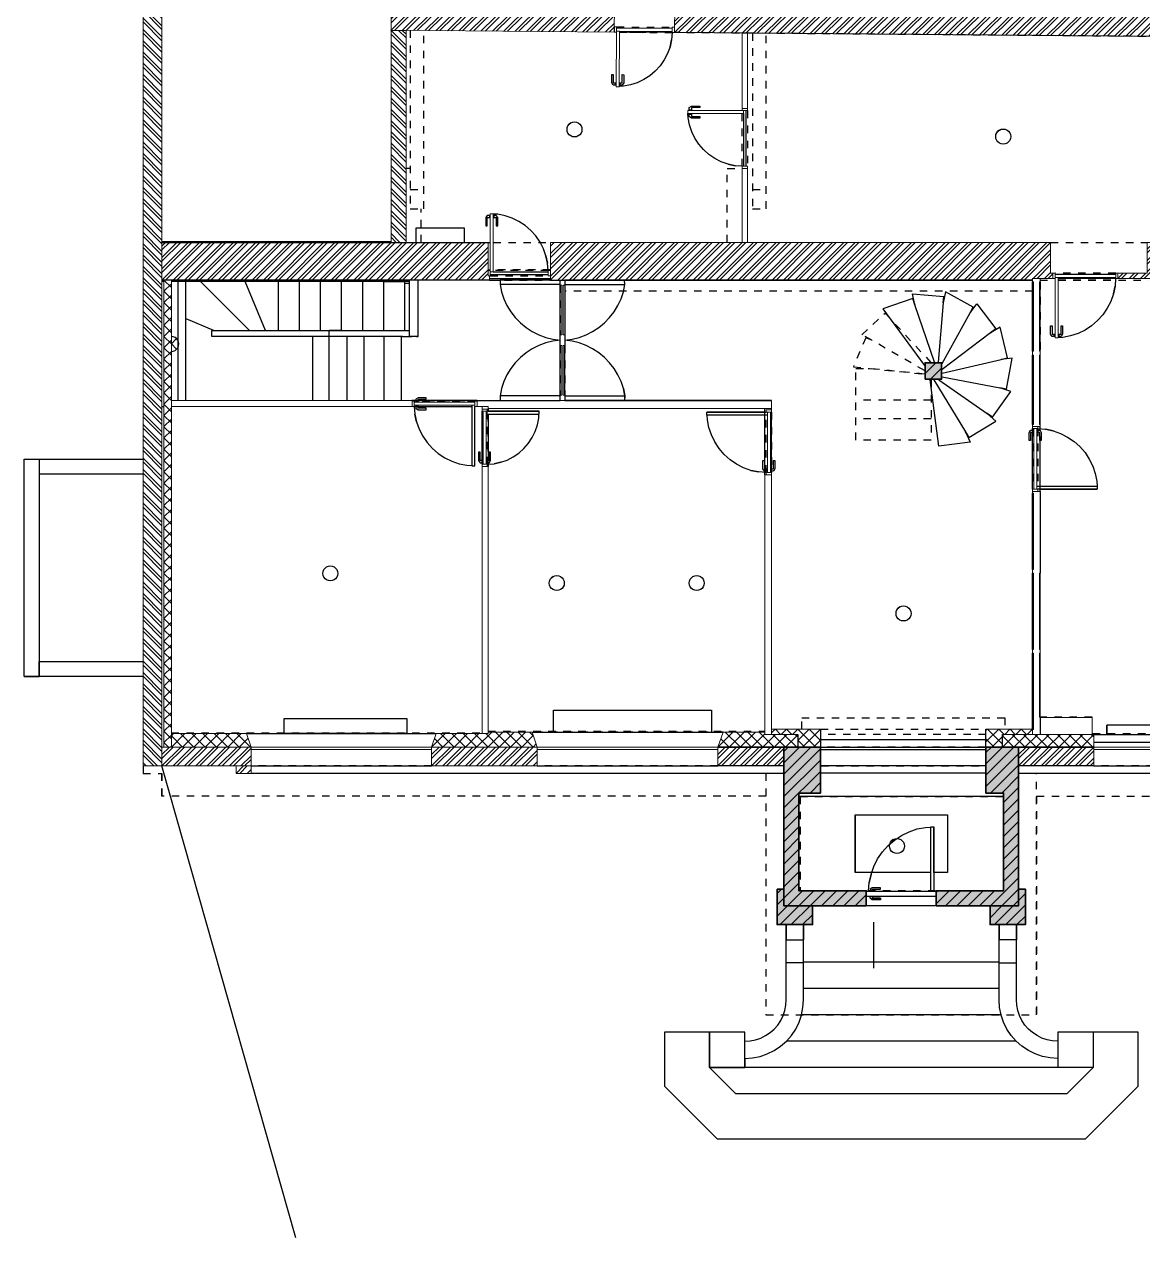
# Model space of a CAD drawing. Header units: metres. Extents: x -0.4 to 25, y -4 to 22.1.
# Drawn here: x -0.39 to 14.48, y -3.96 to 12.18 of the extents above; entities that cross this region are included whole.
import ezdxf

# ---------------------------------------------------------------- set-up
doc = ezdxf.new("R2010")
doc.units = ezdxf.units.M
doc.linetypes.add('DASH', pattern=[0.2, 0.1, -0.1])
for name, color, linetype in [('01_DALLE_EXT-F', 7, 'CONTINUOUS'), ('01_DALLE_INT-F', 7, 'CONTINUOUS'), ('02_MURS_MAISON-F', 7, 'CONTINUOUS'), ('02_MURS_MAISON-R', 7, 'CONTINUOUS'), ('02_MURS_MAISON-S', 7, 'CONTINUOUS'), ('02_MURS_MAISON-S-SH', 7, 'CONTINUOUS'), ('04_MENUISERIE-F', 7, 'CONTINUOUS'), ('04_MENUISERIE-R', 7, 'CONTINUOUS'), ('04_MENUISERIE-S', 7, 'CONTINUOUS'), ('06_CLOISON-F', 7, 'CONTINUOUS'), ('06_CLOISON-R', 7, 'CONTINUOUS'), ('06_CLOISON-S', 7, 'CONTINUOUS'), ('07_DOUBLAGE-F', 7, 'CONTINUOUS'), ('07_DOUBLAGE-R', 7, 'CONTINUOUS'), ('07_DOUBLAGE-S', 7, 'CONTINUOUS'), ('07_DOUBLAGE-S-SH', 7, 'CONTINUOUS'), ('08_MEUBLES___SANITAIRE-F', 7, 'CONTINUOUS'), ('08_MEUBLES___SANITAIRE-S', 7, 'CONTINUOUS'), ('11_PLAFOND-R', 7, 'CONTINUOUS'), ('23_TN-F', 7, 'CONTINUOUS'), ('LAYER0-F', 7, 'CONTINUOUS'), ('LAYER0-R', 7, 'CONTINUOUS'), ('Z_01_TOITURE-R', 7, 'CONTINUOUS'), ('Z_02_R_0-F', 7, 'CONTINUOUS'), ('Z_02_R_0-R', 7, 'CONTINUOUS'), ('Z_02_R_0-S', 7, 'CONTINUOUS'), ('Z_02_R_0-S-SF', 7, 'CONTINUOUS'), ('Z_02_R_0-S-SH', 7, 'CONTINUOUS'), ('Z_03_R-1-F', 7, 'CONTINUOUS'), ('Z_04_EXT_-F', 7, 'CONTINUOUS'), ('Z_04_EXT_-R', 7, 'CONTINUOUS'), ('Z_04_EXT_-S', 7, 'CONTINUOUS'), ('Z_04_EXT_-S-SF', 7, 'CONTINUOUS'), ('Z_04_EXT_-S-SH', 7, 'CONTINUOUS')]:
    doc.layers.add(name, color=color, linetype=linetype)
pattern_1 = [(45, (0, 0), (-0.07499985, 0.07499985), [])]

msp = doc.modelspace()

# ---------------------------------------------------------------- hatches: boundary and pattern name
at = {"layer": '02_MURS_MAISON-S-SH', "lineweight": 18}
h = msp.add_hatch(dxfattribs=at)
h.set_pattern_fill('NEN metselwerk van baksteen (arcering)', color=256, style=0, pattern_type=2)
h.set_pattern_definition([(-45, (1.18835, 22.00709), (0.07499985, 0.07499985), []), (-45, (1.18835, 21.95709), (0.07499985, 0.07499985), [])])
h.paths.add_polyline_path([(1.188, 22.007), (1.188, 2.316), (1.438, 2.316), (1.438, 21.751), (9.035, 21.751), (8.875, 22.007)], flags=16)
h = msp.add_hatch(dxfattribs=at)
h.set_pattern_fill('NEN metselwerk van baksteen (arcering)', color=256, style=0, pattern_type=2)
h.set_pattern_definition([(44.5316, (4.48357, 12.09691), (-0.0743843, 0.0756104), []), (44.5316, (4.53357, 12.0965), (-0.0743843, 0.0756104), [])])
h.paths.add_polyline_path([(4.484, 12.097), (7.453, 12.073), (7.456, 12.427), (4.486, 12.451)], flags=16)
h = msp.add_hatch(dxfattribs=at)
h.set_pattern_fill('NEN metselwerk van baksteen (arcering)', color=256, style=0, pattern_type=2)
h.set_pattern_definition([(44.5316, (8.25344, 12.06609), (-0.0743843, 0.0756104), []), (44.5316, (8.30344, 12.06569), (-0.0743843, 0.0756104), [])])
h.paths.add_polyline_path([(8.253, 12.066), (15.122, 12.01), (14.997, 12.211), (14.998, 12.366), (8.256, 12.421)], flags=16)
h = msp.add_hatch(dxfattribs=at)
h.set_pattern_fill('NEN metselwerk van baksteen (arcering)', color=256, style=0, pattern_type=2)
h.set_pattern_definition([(-45, (4.48356, 12.09528), (0.075, 0.075), []), (-45, (4.48356, 12.04528), (0.075, 0.075), [])])
h.paths.add_polyline_path([(4.484, 12.095), (4.484, 9.276), (4.684, 9.276), (4.684, 12.095)], flags=16)
h = msp.add_hatch(dxfattribs=at)
h.set_pattern_fill('NEN metselwerk van baksteen (arcering)', color=256, style=0, pattern_type=2)
h.set_pattern_definition([(45, (1.43835, 8.77637), (-0.0749998, 0.0749999), []), (45, (1.48835, 8.77637), (-0.0749998, 0.0749999), [])])
h.paths.add_polyline_path([(1.438, 8.776), (4.684, 8.776), (5.794, 8.776), (5.794, 8.831), (5.774, 8.831), (5.774, 9.276), (4.684, 9.276), (1.438, 9.276)], flags=16)
h = msp.add_hatch(dxfattribs=at)
h.set_pattern_fill('NEN metselwerk van baksteen (arcering)', color=256, style=0, pattern_type=2)
h.set_pattern_definition([(225, (13.25356, 9.27637), (0.0749998, -0.0749999), []), (225, (13.20356, 9.27637), (0.0749998, -0.0749999), [])])
h.paths.add_polyline_path([(6.604, 8.776), (6.794, 8.776), (13.014, 8.776), (13.014, 8.796), (13.284, 8.796), (13.284, 8.866), (13.254, 8.866), (13.254, 9.276), (6.604, 9.276)], flags=16)
h = msp.add_hatch(dxfattribs=at)
h.set_pattern_fill('NEN metselwerk van baksteen (arcering)', color=256, style=0, pattern_type=2)
h.set_pattern_definition([(45, (14.14856, 8.79637), (-0.075, 0.075), []), (45, (14.19856, 8.79637), (-0.075, 0.075), [])])
h.paths.add_polyline_path([(14.149, 8.866), (14.149, 8.796), (17.425, 8.796), (17.125, 9.276), (14.539, 9.276), (14.539, 8.866)], flags=16)
h = msp.add_hatch(dxfattribs=at)
h.set_pattern_fill('NEN metselwerk van baksteen (arcering)', color=256, style=0, pattern_type=2)
h.set_pattern_definition([(45, (1.43835, 2.31637), (-0.075, 0.075), []), (45, (1.48835, 2.31637), (-0.075, 0.075), [])])
h.paths.add_polyline_path([(1.438, 2.316), (2.624, 2.316), (2.624, 2.566), (1.438, 2.566)], flags=16)
h = msp.add_hatch(dxfattribs=at)
h.set_pattern_fill('NEN metselwerk van baksteen (arcering)', color=256, style=0, pattern_type=2)
h.set_pattern_definition([(45, (5.02315, 2.31637), (-0.075, 0.075), []), (45, (5.07315, 2.31637), (-0.075, 0.075), [])])
h.paths.add_polyline_path([(5.023, 2.566), (5.023, 2.316), (6.429, 2.316), (6.429, 2.566)], flags=16)
h = msp.add_hatch(dxfattribs=at)
h.set_pattern_fill('NEN metselwerk van baksteen (arcering)', color=256, style=0, pattern_type=2)
h.set_pattern_definition([(45, (8.82815, 2.31637), (-0.075, 0.075), []), (45, (8.87815, 2.31637), (-0.075, 0.075), [])])
h.paths.add_polyline_path([(8.828, 2.566), (8.828, 2.316), (9.708, 2.316), (9.708, 2.566)], flags=16)
h = msp.add_hatch(dxfattribs=at)
h.set_pattern_fill('NEN metselwerk van baksteen (arcering)', color=256, style=0, pattern_type=2)
h.set_pattern_definition([(45, (12.82835, 2.31637), (-0.075, 0.075), []), (45, (12.87835, 2.31637), (-0.075, 0.075), [])])
h.paths.add_polyline_path([(12.828, 2.566), (12.828, 2.316), (13.829, 2.316), (13.829, 2.566)], flags=16)
h = msp.add_hatch(dxfattribs=at)
h.set_pattern_fill('NEN metselwerk van baksteen (arcering)', color=256, style=0, pattern_type=2)
h.set_pattern_definition([(45, (2.42396, 2.21637), (-0.075, 0.075), []), (45, (2.47396, 2.21637), (-0.075, 0.075), [])])
h.paths.add_polyline_path([(2.424, 2.216), (2.624, 2.216), (2.624, 2.316), (2.424, 2.316)], flags=16)
at = {"layer": '07_DOUBLAGE-S-SH', "lineweight": 18}
h = msp.add_hatch(dxfattribs=at)
h.set_pattern_fill('NEN loofhout', color=256, style=0, pattern_type=2)
h.set_pattern_definition([(-45, (1.46356, 8.77637), (0.0749998, 0.0749999), []), (45, (1.46356, 8.77637), (-0.0749998, 0.0749998), [])])
h.paths.add_polyline_path([(1.464, 8.776), (1.464, 2.566), (1.564, 2.566), (1.564, 8.776)], flags=16)
h = msp.add_hatch(dxfattribs=at)
h.set_pattern_fill('NEN loofhout', color=256, style=0, pattern_type=2)
h.set_pattern_definition([(45, (1.56356, 2.56637), (-0.075, 0.075), []), (135, (1.56356, 2.56637), (-0.075, -0.075), [])])
h.paths.add_polyline_path([(1.564, 2.746), (1.564, 2.566), (2.624, 2.566), (2.564, 2.746)], flags=16)
h = msp.add_hatch(dxfattribs=at)
h.set_pattern_fill('NEN loofhout', color=256, style=0, pattern_type=2)
h.set_pattern_definition([(45, (5.02315, 2.56637), (-0.075, 0.075), []), (135, (5.02315, 2.56637), (-0.075, -0.075), [])])
h.paths.add_polyline_path([(5.023, 2.566), (6.429, 2.566), (6.359, 2.766), (5.774, 2.766), (5.774, 2.746), (5.084, 2.746)], flags=16)
h = msp.add_hatch(dxfattribs=at)
h.set_pattern_fill('NEN loofhout', color=256, style=0, pattern_type=2)
h.set_pattern_definition([(45, (8.82815, 2.56637), (-0.075, 0.075), []), (135, (8.82815, 2.56637), (-0.075, -0.075), [])])
h.paths.add_polyline_path([(8.828, 2.566), (9.893, 2.566), (9.893, 2.736), (9.454, 2.736), (9.454, 2.766), (8.899, 2.766)], flags=16)
h = msp.add_hatch(dxfattribs=at)
h.set_pattern_fill('NEN loofhout', color=256, style=0, pattern_type=2)
h.set_pattern_definition([(225, (10.19356, 2.80637), (0.075, -0.075), []), (315, (10.19356, 2.80637), (0.075, 0.075), [])])
h.paths.add_polyline_path([(9.544, 2.806), (9.544, 2.736), (9.893, 2.736), (9.893, 2.566), (10.194, 2.566), (10.194, 2.806)], flags=16)
h = msp.add_hatch(dxfattribs=at)
h.set_pattern_fill('NEN loofhout', color=256, style=0, pattern_type=2)
h.set_pattern_definition([(-135, (13.01356, 2.80637), (0.075, -0.075), []), (-45, (13.01356, 2.80637), (0.075, 0.075), [])])
h.paths.add_polyline_path([(12.394, 2.566), (12.613, 2.566), (12.613, 2.736), (13.014, 2.736), (13.014, 2.806), (12.394, 2.806)], flags=16)
h = msp.add_hatch(dxfattribs=at)
h.set_pattern_fill('NEN loofhout', color=256, style=0, pattern_type=2)
h.set_pattern_definition([(45, (12.61315, 2.56637), (-0.075, 0.075), []), (135, (12.61315, 2.56637), (-0.075, -0.075), [])])
h.paths.add_polyline_path([(12.613, 2.736), (12.613, 2.566), (13.829, 2.566), (13.829, 2.736)], flags=16)
at = {"layer": 'Z_02_R_0-S-SF', "true_color": 0xf4f4f4}
msp.add_hatch(color=7, dxfattribs=at).paths.add_polyline_path([(11.584, 7.456), (11.804, 7.456), (11.804, 7.676), (11.584, 7.676)], flags=16)
at = {"layer": 'Z_02_R_0-S-SH', "lineweight": 18, "true_color": 0x6e6e6e}
h = msp.add_hatch(dxfattribs=at)
h.set_pattern_fill('Skalp default', color=8, style=0, pattern_type=2)
h.set_pattern_definition(pattern_1)
h.paths.add_polyline_path([(11.584, 7.456), (11.804, 7.456), (11.804, 7.676), (11.584, 7.676)], flags=16)
at = {"layer": 'Z_04_EXT_-S-SF', "true_color": 0xf4f4f4}
for points in [[(9.708, 0.656), (9.708, 0.456), (10.803, 0.456), (10.803, 0.656), (9.908, 0.656), (9.908, 1.956), (10.194, 1.956), (10.194, 2.566), (9.708, 2.566), (9.708, 2.316)], [(11.733, 0.656), (11.733, 0.456), (12.828, 0.456), (12.828, 0.656), (12.828, 2.316), (12.828, 2.566), (12.394, 2.566), (12.394, 1.956), (12.628, 1.956), (12.628, 0.656)], [(9.618, 0.676), (9.618, 0.206), (10.088, 0.206), (10.088, 0.456), (9.708, 0.456), (9.708, 0.676)], [(12.448, 0.456), (12.448, 0.206), (12.918, 0.206), (12.918, 0.676), (12.828, 0.676), (12.828, 0.456)]]:
    msp.add_hatch(color=7, dxfattribs=at).paths.add_polyline_path(points, flags=16)
at = {"layer": 'Z_04_EXT_-S-SH', "lineweight": 18, "true_color": 0x6e6e6e}
h = msp.add_hatch(dxfattribs=at)
h.set_pattern_fill('Skalp default', color=8, style=0, pattern_type=2)
h.set_pattern_definition(pattern_1)
h.paths.add_polyline_path([(9.708, 0.656), (9.708, 0.456), (10.803, 0.456), (10.803, 0.656), (9.908, 0.656), (9.908, 1.956), (10.194, 1.956), (10.194, 2.566), (9.708, 2.566), (9.708, 2.316)], flags=16)
h = msp.add_hatch(dxfattribs=at)
h.set_pattern_fill('Skalp default', color=8, style=0, pattern_type=2)
h.set_pattern_definition(pattern_1)
h.paths.add_polyline_path([(11.733, 0.656), (11.733, 0.456), (12.828, 0.456), (12.828, 0.656), (12.828, 2.316), (12.828, 2.566), (12.394, 2.566), (12.394, 1.956), (12.628, 1.956), (12.628, 0.656)], flags=16)
h = msp.add_hatch(dxfattribs=at)
h.set_pattern_fill('Skalp default', color=8, style=0, pattern_type=2)
h.set_pattern_definition(pattern_1)
h.paths.add_polyline_path([(9.618, 0.676), (9.618, 0.206), (10.088, 0.206), (10.088, 0.456), (9.708, 0.456), (9.708, 0.676)], flags=16)
h = msp.add_hatch(dxfattribs=at)
h.set_pattern_fill('Skalp default', color=8, style=0, pattern_type=2)
h.set_pattern_definition(pattern_1)
h.paths.add_polyline_path([(12.448, 0.456), (12.448, 0.206), (12.918, 0.206), (12.918, 0.676), (12.828, 0.676), (12.828, 0.456)], flags=16)

# ---------------------------------------------------------------- linework, layer by layer
at = {"layer": '01_DALLE_EXT-F', "color": 7}
for points in [[(7.453, 12.073), (7.453, 12.073)], [(8.223, 12.067), (7.874, 12.07), (7.654, 12.071), (7.523, 12.072)], [(5.793, 8.776), (5.934, 8.776)]]:
    msp.add_lwpolyline(points, dxfattribs=at)
at = {"layer": '01_DALLE_INT-F', "color": 7}
for points in [[(1.952, 8.756), (2.604, 8.104)], [(2.817, 8.104), (2.547, 8.756)], [(2.988, 8.104), (2.988, 8.756)], [(3.268, 8.104), (3.268, 8.756)], [(3.548, 8.104), (3.548, 8.756)], [(3.828, 8.104), (3.828, 8.756)], [(4.108, 8.104), (4.108, 8.756)], [(4.388, 8.104), (4.388, 8.756)], [(4.668, 8.104), (4.668, 8.756)], [(5.793, 8.796), (6.603, 8.796)], [(14.118, 8.796), (13.353, 8.796)], [(1.758, 7.176), (1.758, 8.265)], [(1.758, 8.265), (2.131, 8.104)], [(4.639, 8.026), (4.623, 8.026)], [(4.843, 8.026), (4.763, 8.026)], [(4.793, 7.176), (4.763, 7.176)], [(5.629, 7.176), (5.593, 7.176)], [(1.438, 7.096), (1.463, 7.096)], [(5.694, 6.996), (5.694, 7.031)], [(5.774, 7.061), (5.774, 7.031)], [(9.453, 7.021), (9.453, 7.066)], [(9.543, 7.051), (9.543, 7.066)], [(9.543, 7.016), (9.543, 7.021)], [(13.014, 6.781), (13.014, 6.801)], [(13.113, 6.774), (13.113, 6.831)], [(13.014, 5.996), (13.014, 6.751)], [(13.113, 6.036), (13.113, 6.641)], [(9.453, 6.186), (9.453, 6.216)], [(13.113, 5.966), (13.113, 5.996)], [(13.014, 2.806), (13.014, 3.815)], [(10.193, 2.666), (12.394, 2.666)], [(10.202, 2.566), (12.385, 2.566)]]:
    msp.add_lwpolyline(points, dxfattribs=at)
at = {"layer": '02_MURS_MAISON-F', "color": 7}
for points in [[(4.486, 12.095), (4.486, 12.097)], [(8.223, 12.071), (7.874, 12.071)], [(4.483, 9.286), (1.438, 9.286)], [(1.463, 8.756), (1.438, 8.756)], [(1.648, 8.756), (1.563, 8.756)], [(4.724, 8.756), (1.758, 8.756)], [(4.388, 8.756), (4.668, 8.756)], [(-0.392, 3.506), (-0.392, 6.396)], [(-0.392, 6.396), (1.188, 6.396)], [(-0.192, 6.396), (-0.192, 3.506)], [(1.188, 6.196), (-0.192, 6.196)], [(-0.192, 3.706), (1.188, 3.706)], [(-0.192, 3.506), (-0.192, 3.706)], [(1.188, 3.506), (-0.392, 3.506)], [(-0.392, 3.506), (-0.192, 3.506)], [(2.624, 2.316), (5.023, 2.316)], [(6.429, 2.316), (8.828, 2.316)], [(13.828, 2.316), (16.228, 2.316)], [(9.699, 2.216), (2.624, 2.216)], [(19.897, 2.216), (12.837, 2.216)]]:
    msp.add_lwpolyline(points, dxfattribs=at)
at = {"layer": '02_MURS_MAISON-R', "color": 7, "linetype": 'DASH'}
for points in [[(7.453, 12.073), (7.453, 12.073)], [(7.524, 12.072), (8.224, 12.066)], [(4.74, 10.259), (4.684, 10.259)], [(8.954, 9.276), (8.954, 10.259)], [(8.954, 10.259), (9.154, 10.259)], [(4.884, 9.276), (4.884, 9.724)], [(1.439, 9.286), (4.484, 9.286)], [(5.774, 9.276), (5.804, 9.276)], [(5.844, 9.276), (6.604, 9.276)], [(13.254, 9.276), (14.539, 9.276)], [(5.774, 8.911), (5.804, 8.911)], [(6.604, 8.911), (5.844, 8.911)], [(5.794, 8.776), (6.604, 8.776)], [(14.119, 8.866), (13.314, 8.866)], [(13.354, 8.796), (14.119, 8.796)], [(13.014, 8.626), (6.794, 8.626)], [(1.188, 2.316), (1.188, 2.216)], [(1.439, 1.916), (1.439, 2.316)], [(5.023, 2.316), (2.624, 2.316)], [(8.828, 2.316), (6.429, 2.316)], [(10.202, 2.316), (12.385, 2.316)], [(16.228, 2.316), (13.829, 2.316)], [(1.188, 2.216), (1.439, 2.216)], [(1.439, 2.216), (1.439, 1.916)], [(9.7, 2.216), (2.624, 2.216)], [(19.898, 2.216), (12.837, 2.216)], [(9.468, 1.916), (1.439, 1.916)], [(13.068, 1.916), (21.654, 1.916)]]:
    msp.add_lwpolyline(points, dxfattribs=at)
at = {"layer": '02_MURS_MAISON-S', "lineweight": 0}
for points in [[(1.188, 22.007), (1.188, 2.316), (1.438, 2.316), (1.438, 21.751), (9.035, 21.751), (8.875, 22.007)], [(4.484, 12.097), (7.453, 12.073), (7.456, 12.427), (4.486, 12.451)], [(8.253, 12.066), (15.122, 12.01), (14.997, 12.211), (14.998, 12.366), (8.256, 12.421)], [(4.484, 12.095), (4.484, 9.276), (4.684, 9.276), (4.684, 12.095)], [(1.438, 8.776), (4.684, 8.776), (5.794, 8.776), (5.794, 8.831), (5.774, 8.831), (5.774, 9.276), (4.684, 9.276), (1.438, 9.276)], [(6.604, 8.776), (6.794, 8.776), (13.014, 8.776), (13.014, 8.796), (13.284, 8.796), (13.284, 8.866), (13.254, 8.866), (13.254, 9.276), (6.604, 9.276)], [(14.149, 8.866), (14.149, 8.796), (17.425, 8.796), (17.125, 9.276), (14.539, 9.276), (14.539, 8.866)], [(1.438, 2.316), (2.624, 2.316), (2.624, 2.566), (1.438, 2.566)], [(5.023, 2.566), (5.023, 2.316), (6.429, 2.316), (6.429, 2.566)], [(8.828, 2.566), (8.828, 2.316), (9.708, 2.316), (9.708, 2.566)], [(12.828, 2.566), (12.828, 2.316), (13.829, 2.316), (13.829, 2.566)], [(2.424, 2.216), (2.624, 2.216), (2.624, 2.316), (2.424, 2.316)]]:
    msp.add_lwpolyline(points, close=True, dxfattribs=at)
at = {"layer": '04_MENUISERIE-F', "color": 7}
for points in [[(8.224, 12.121), (7.484, 12.127)], [(8.223, 12.066), (8.215, 11.971), (8.194, 11.878), (8.161, 11.788), (8.117, 11.703), (8.063, 11.625), (7.998, 11.554), (7.925, 11.493), (7.845, 11.441), (7.758, 11.4), (7.667, 11.37), (7.573, 11.353), (7.518, 11.35)], [(7.524, 12.087), (8.223, 12.081)], [(8.194, 11.878), (8.215, 11.971)], [(7.438, 11.368), (7.418, 11.398), (7.419, 11.508)], [(7.419, 11.508), (7.439, 11.508)], [(7.439, 11.508), (7.438, 11.398)], [(7.558, 11.397), (7.559, 11.507)], [(7.579, 11.506), (7.578, 11.396), (7.558, 11.367)], [(7.559, 11.507), (7.579, 11.506)], [(7.438, 11.398), (7.468, 11.398), (7.478, 11.397)], [(7.478, 11.367), (7.468, 11.367), (7.438, 11.368)], [(7.468, 11.367), (7.468, 11.398)], [(7.518, 11.397), (7.528, 11.397), (7.558, 11.397)], [(7.558, 11.367), (7.528, 11.367), (7.518, 11.367)], [(7.528, 11.397), (7.528, 11.367)], [(5.763, 9.636), (5.743, 9.606), (5.743, 9.496)], [(5.804, 9.636), (5.763, 9.636)], [(5.763, 9.496), (5.763, 9.606)], [(5.763, 9.606), (5.804, 9.606)], [(5.793, 9.636), (5.793, 9.606)], [(6.573, 8.901), (6.565, 9), (6.544, 9.098), (6.511, 9.191), (6.466, 9.28), (6.41, 9.362), (6.344, 9.436), (6.268, 9.501), (6.185, 9.556), (6.095, 9.599), (6.001, 9.631), (5.903, 9.65), (5.843, 9.654)], [(5.884, 9.636), (5.843, 9.636)], [(5.843, 9.606), (5.884, 9.606)], [(5.854, 9.606), (5.854, 9.636)], [(5.903, 9.496), (5.903, 9.606), (5.884, 9.636)], [(5.884, 9.606), (5.884, 9.496)], [(5.743, 9.496), (5.763, 9.496)], [(5.884, 9.496), (5.903, 9.496)], [(6.544, 9.098), (6.565, 9)], [(5.843, 8.886), (6.573, 8.886)], [(6.573, 8.846), (5.804, 8.846)], [(14.118, 8.851), (13.314, 8.851)], [(13.353, 8.811), (14.118, 8.811)], [(14.118, 8.796), (14.11, 8.693), (14.088, 8.591), (14.053, 8.493), (14.006, 8.4), (13.948, 8.314), (13.878, 8.236), (13.799, 8.169), (13.712, 8.111), (13.619, 8.066), (13.52, 8.033), (13.417, 8.013), (13.353, 8.009)], [(14.088, 8.591), (14.11, 8.693)], [(13.273, 8.026), (13.253, 8.056), (13.253, 8.166)], [(13.253, 8.166), (13.273, 8.166)], [(13.273, 8.166), (13.273, 8.056)], [(13.394, 8.056), (13.394, 8.166)], [(13.394, 8.166), (13.413, 8.166)], [(13.413, 8.166), (13.413, 8.056), (13.394, 8.026)], [(13.273, 8.056), (13.314, 8.056)], [(13.314, 8.026), (13.273, 8.026)], [(13.303, 8.026), (13.303, 8.056)], [(13.353, 8.056), (13.394, 8.056)], [(13.394, 8.026), (13.353, 8.026)], [(13.363, 8.056), (13.363, 8.026)], [(4.953, 7.211), (4.843, 7.211), (4.813, 7.191)], [(4.813, 7.191), (4.813, 7.151)], [(4.843, 7.161), (4.813, 7.161)], [(4.813, 7.111), (4.813, 7.071)], [(4.813, 7.101), (4.843, 7.101)], [(4.843, 7.151), (4.843, 7.191)], [(4.843, 7.191), (4.953, 7.191)], [(4.843, 7.071), (4.843, 7.111)], [(4.953, 7.191), (4.953, 7.211)], [(5.558, 7.111), (5.558, 6.306)], [(4.793, 7.096), (4.802, 6.993), (4.824, 6.891), (4.858, 6.793), (4.906, 6.7), (4.964, 6.614), (5.034, 6.536), (5.113, 6.469), (5.2, 6.411), (5.293, 6.366), (5.392, 6.333), (5.494, 6.313), (5.558, 6.309)], [(4.824, 6.891), (4.802, 6.993)], [(4.813, 7.071), (4.843, 7.051), (4.953, 7.051)], [(4.953, 7.071), (4.843, 7.071)], [(4.953, 7.051), (4.953, 7.071)], [(5.599, 6.306), (5.599, 7.096)], [(5.748, 6.991), (6.453, 6.991)], [(6.453, 7.031), (5.763, 7.031)], [(5.763, 6.326), (5.854, 6.334), (5.943, 6.353), (6.029, 6.383), (6.11, 6.424), (6.185, 6.476), (6.252, 6.537), (6.312, 6.606), (6.362, 6.682), (6.401, 6.764), (6.43, 6.851), (6.448, 6.94), (6.451, 6.991)], [(5.774, 7.031), (6.453, 7.031)], [(6.453, 6.991), (6.453, 7.031)], [(8.683, 6.981), (8.683, 7.021)], [(8.683, 7.021), (9.474, 7.021)], [(9.453, 7.021), (8.683, 7.021)], [(9.489, 6.981), (8.683, 6.981)], [(9.474, 6.216), (9.37, 6.225), (9.268, 6.246), (9.17, 6.281), (9.077, 6.328), (8.991, 6.387), (8.914, 6.457), (8.846, 6.535), (8.789, 6.623), (8.743, 6.716), (8.71, 6.815), (8.69, 6.917), (8.686, 6.981)], [(12.968, 6.641), (12.968, 6.751), (12.988, 6.781)], [(12.988, 6.781), (13.029, 6.781)], [(13.018, 6.751), (13.018, 6.781)], [(13.068, 6.781), (13.109, 6.781)], [(13.078, 6.781), (13.078, 6.751)], [(13.083, 6.801), (13.187, 6.793), (13.289, 6.771), (13.387, 6.736), (13.48, 6.689), (13.565, 6.63), (13.643, 6.561), (13.711, 6.482), (13.768, 6.395), (13.814, 6.301), (13.847, 6.202), (13.867, 6.1), (13.871, 6.036)], [(13.109, 6.781), (13.113, 6.774), (13.128, 6.751), (13.128, 6.641)], [(13.289, 6.771), (13.187, 6.793)], [(12.988, 6.641), (12.968, 6.641)], [(13.029, 6.751), (12.988, 6.751)], [(12.988, 6.751), (12.988, 6.641)], [(13.109, 6.751), (13.068, 6.751)], [(13.109, 6.641), (13.109, 6.751)], [(13.128, 6.641), (13.109, 6.641)], [(5.668, 6.486), (5.648, 6.486)], [(5.648, 6.486), (5.648, 6.376), (5.668, 6.346)], [(5.668, 6.376), (5.668, 6.486)], [(5.789, 6.346), (5.808, 6.376), (5.808, 6.486)], [(5.808, 6.486), (5.789, 6.486)], [(5.789, 6.486), (5.789, 6.376)], [(5.558, 6.306), (5.599, 6.306)], [(5.709, 6.376), (5.668, 6.376)], [(5.668, 6.346), (5.709, 6.346)], [(5.698, 6.376), (5.698, 6.346)], [(5.789, 6.376), (5.748, 6.376)], [(5.748, 6.346), (5.789, 6.346)], [(5.759, 6.346), (5.759, 6.376)], [(5.943, 6.353), (5.854, 6.334)], [(9.448, 6.236), (9.428, 6.266), (9.428, 6.376)], [(9.428, 6.376), (9.448, 6.376)], [(9.448, 6.376), (9.448, 6.266)], [(9.569, 6.266), (9.569, 6.376)], [(9.569, 6.376), (9.588, 6.376)], [(9.588, 6.376), (9.588, 6.266), (9.569, 6.236)], [(9.268, 6.246), (9.37, 6.225)], [(9.448, 6.266), (9.489, 6.266)], [(9.489, 6.236), (9.448, 6.236)], [(9.478, 6.236), (9.478, 6.266)], [(9.528, 6.266), (9.569, 6.266)], [(9.569, 6.236), (9.528, 6.236)], [(9.538, 6.266), (9.538, 6.236)], [(13.068, 6.036), (13.873, 6.036)], [(13.873, 5.996), (13.083, 5.996)], [(13.113, 5.996), (13.873, 5.996)], [(13.873, 6.036), (13.873, 5.996)], [(10.833, 0.651), (10.842, 0.764), (10.866, 0.874), (10.903, 0.98), (10.954, 1.08), (11.018, 1.173), (11.093, 1.257), (11.178, 1.331), (11.272, 1.392), (11.373, 1.442), (11.48, 1.478), (11.591, 1.499), (11.663, 1.504)], [(11.663, 0.651), (11.663, 1.506)], [(11.663, 1.506), (11.703, 1.506)], [(11.703, 1.506), (11.703, 0.651)], [(11.703, 0.901), (11.703, 1.506)], [(10.866, 0.874), (10.842, 0.764)], [(10.993, 0.696), (10.883, 0.696), (10.853, 0.676)], [(10.853, 0.676), (10.853, 0.651)], [(10.883, 0.651), (10.883, 0.676)], [(10.883, 0.676), (10.993, 0.676)], [(10.993, 0.676), (10.993, 0.696)], [(10.853, 0.556), (10.853, 0.581)], [(10.993, 0.536), (10.883, 0.536), (10.853, 0.556)], [(10.883, 0.581), (10.883, 0.556)], [(10.883, 0.556), (10.993, 0.556)], [(10.993, 0.556), (10.883, 0.556)], [(10.993, 0.556), (10.993, 0.536)]]:
    msp.add_lwpolyline(points, dxfattribs=at)
at = {"layer": '04_MENUISERIE-R', "color": 7, "linetype": 'DASH'}
for points in [[(7.484, 12.142), (8.224, 12.136)], [(6.574, 8.901), (5.844, 8.901)], [(5.804, 8.831), (6.574, 8.831)], [(5.599, 7.166), (4.794, 7.166)], [(5.764, 6.326), (5.764, 7.031)], [(9.474, 6.216), (9.474, 7.021)], [(13.084, 6.801), (13.084, 5.996)]]:
    msp.add_lwpolyline(points, dxfattribs=at)
at = {"layer": '04_MENUISERIE-S', "lineweight": 0}
for points in [[(7.454, 12.073), (7.484, 12.072), (7.484, 12.142), (7.454, 12.143)], [(8.223, 12.066), (8.253, 12.066), (8.254, 12.136), (8.224, 12.136)], [(7.478, 11.347), (7.518, 11.347), (7.524, 12.087), (7.484, 12.087)], [(5.804, 8.886), (5.844, 8.886), (5.844, 9.656), (5.804, 9.656)], [(5.774, 8.831), (5.804, 8.831), (5.804, 8.901), (5.774, 8.901)], [(6.574, 8.831), (6.604, 8.831), (6.604, 8.901), (6.574, 8.901)], [(13.284, 8.796), (13.314, 8.796), (13.314, 8.866), (13.284, 8.866)], [(13.314, 8.006), (13.354, 8.006), (13.354, 8.811), (13.314, 8.811)], [(14.119, 8.796), (14.149, 8.796), (14.149, 8.866), (14.119, 8.866)], [(4.764, 7.166), (4.764, 7.096), (4.794, 7.096), (4.794, 7.166)], [(4.794, 7.151), (4.794, 7.111), (5.599, 7.111), (5.599, 7.151)], [(5.599, 7.166), (5.599, 7.096), (5.629, 7.096), (5.629, 7.166)], [(5.694, 7.031), (5.764, 7.031), (5.764, 7.061), (5.694, 7.061)], [(5.709, 6.326), (5.749, 6.326), (5.749, 7.031), (5.709, 7.031)], [(9.474, 7.021), (9.544, 7.021), (9.544, 7.051), (9.474, 7.051)], [(9.489, 6.216), (9.529, 6.216), (9.529, 7.021), (9.489, 7.021)], [(13.014, 6.801), (13.084, 6.801), (13.084, 6.831), (13.014, 6.831)], [(13.029, 5.996), (13.069, 5.996), (13.069, 6.801), (13.029, 6.801)], [(5.694, 6.296), (5.764, 6.296), (5.764, 6.326), (5.694, 6.326)], [(9.474, 6.186), (9.544, 6.186), (9.544, 6.216), (9.474, 6.216)], [(13.014, 5.966), (13.084, 5.966), (13.084, 5.996), (13.014, 5.996)], [(2.624, 2.566), (2.624, 2.536), (5.023, 2.536), (5.023, 2.566)], [(6.429, 2.566), (6.429, 2.536), (8.828, 2.536), (8.828, 2.566)], [(13.829, 2.566), (13.829, 2.536), (16.228, 2.536), (16.228, 2.566)], [(10.803, 0.651), (10.803, 0.581), (11.733, 0.581), (11.733, 0.651)]]:
    msp.add_lwpolyline(points, close=True, dxfattribs=at)
at = {"layer": '06_CLOISON-F', "color": 7}
for points in [[(9.154, 10.289), (9.058, 10.296), (8.965, 10.316), (8.875, 10.348), (8.79, 10.392), (8.711, 10.446), (8.64, 10.51), (8.577, 10.582), (8.525, 10.662), (8.483, 10.748), (8.453, 10.839), (8.434, 10.933), (8.431, 10.989)], [(8.448, 11.069), (8.478, 11.089), (8.588, 11.089)], [(8.448, 11.029), (8.448, 11.069)], [(8.448, 11.039), (8.478, 11.039)], [(8.448, 10.949), (8.448, 10.989)], [(8.478, 10.979), (8.448, 10.979)], [(8.588, 11.069), (8.478, 11.069)], [(8.478, 11.069), (8.478, 11.029)], [(8.478, 10.989), (8.478, 10.949)], [(8.588, 11.089), (8.588, 11.069)], [(9.169, 10.989), (9.169, 10.289)], [(9.208, 10.289), (9.208, 11.029)], [(8.588, 10.929), (8.478, 10.929), (8.448, 10.949)], [(8.478, 10.949), (8.588, 10.949)], [(8.588, 10.949), (8.588, 10.929)], [(8.965, 10.316), (9.058, 10.296)], [(6.603, 8.776), (5.934, 8.776)], [(5.934, 8.776), (5.934, 8.716), (5.954, 8.621), (5.985, 8.528), (6.026, 8.439), (6.077, 8.355), (6.136, 8.277), (6.204, 8.207), (6.28, 8.144), (6.362, 8.091), (6.449, 8.047), (6.541, 8.013), (6.636, 7.989), (6.733, 7.976)], [(6.733, 8.716), (5.934, 8.716)], [(6.793, 7.976), (6.891, 7.989), (6.986, 8.013), (7.078, 8.047), (7.165, 8.091), (7.247, 8.144), (7.322, 8.207), (7.391, 8.277), (7.45, 8.355), (7.501, 8.439), (7.542, 8.528), (7.573, 8.621), (7.593, 8.716), (7.59, 8.776)], [(6.793, 8.716), (7.593, 8.716)], [(13.014, 7.829), (13.014, 8.751)], [(13.113, 7.829), (13.113, 8.751)], [(6.733, 8.046), (6.733, 8.706)], [(6.793, 8.706), (6.793, 8.046)], [(6.733, 7.976), (6.636, 7.963), (6.541, 7.94), (6.449, 7.906), (6.362, 7.862), (6.28, 7.808), (6.204, 7.746), (6.136, 7.675), (6.077, 7.598), (6.026, 7.514), (5.985, 7.425), (5.954, 7.332), (5.934, 7.236), (5.934, 7.176)], [(6.733, 7.246), (6.733, 7.906)], [(7.593, 7.176), (7.593, 7.236), (7.573, 7.332), (7.542, 7.425), (7.501, 7.514), (7.45, 7.598), (7.391, 7.675), (7.322, 7.746), (7.247, 7.808), (7.165, 7.862), (7.078, 7.906), (6.986, 7.94), (6.891, 7.963), (6.793, 7.976)], [(6.793, 7.246), (6.793, 7.906)], [(13.014, 6.856), (13.014, 7.779)], [(13.113, 6.856), (13.113, 7.779)], [(7.573, 7.332), (7.593, 7.236)], [(6.733, 7.236), (5.934, 7.236)], [(6.793, 7.236), (7.593, 7.236)], [(7.593, 7.236), (7.59, 7.176)], [(13.014, 4.928), (13.014, 5.941)], [(13.014, 3.865), (13.014, 4.878)], [(13.113, 3.865), (13.113, 4.878)], [(13.113, 2.966), (13.113, 3.815)]]:
    msp.add_lwpolyline(points, dxfattribs=at)
at = {"layer": '06_CLOISON-R', "color": 7, "linetype": 'DASH'}
for points in [[(9.154, 10.289), (9.154, 10.989)], [(9.224, 11.029), (9.224, 10.289)], [(13.014, 8.751), (13.014, 7.829)], [(13.114, 8.751), (13.114, 7.829)], [(6.734, 8.706), (6.734, 8.046)], [(6.794, 8.706), (6.794, 8.046)], [(6.734, 7.906), (6.734, 7.246)], [(6.794, 7.906), (6.794, 7.246)], [(13.014, 7.779), (13.014, 6.856)], [(13.114, 6.856), (13.114, 7.779)], [(4.764, 7.176), (5.629, 7.176)], [(5.774, 6.296), (5.774, 7.061)], [(9.454, 6.186), (9.454, 7.066)], [(13.014, 6.801), (13.014, 5.996)], [(13.114, 5.966), (13.114, 5.996)], [(13.014, 5.941), (13.014, 4.928)], [(13.014, 4.878), (13.014, 3.865)], [(13.114, 3.865), (13.114, 4.878)], [(13.014, 3.815), (13.014, 2.806)], [(13.114, 2.966), (13.114, 3.815)]]:
    msp.add_lwpolyline(points, dxfattribs=at)
at = {"layer": '06_CLOISON-S', "lineweight": 0}
for points in [[(9.154, 11.059), (9.224, 11.059), (9.224, 12.058), (9.154, 12.059)], [(8.429, 10.989), (9.169, 10.989), (9.169, 11.029), (8.429, 11.029)], [(9.154, 11.029), (9.224, 11.029), (9.224, 11.059), (9.154, 11.059)], [(9.154, 10.259), (9.224, 10.259), (9.224, 10.289), (9.154, 10.289)], [(9.154, 9.276), (9.224, 9.276), (9.224, 10.259), (9.154, 10.259)], [(6.734, 8.776), (6.734, 8.726), (6.734, 8.706), (6.754, 8.706), (6.754, 8.046), (6.734, 8.046), (6.734, 8.026), (6.734, 7.976), (6.734, 7.926), (6.734, 7.906), (6.754, 7.906), (6.754, 7.246), (6.734, 7.246), (6.734, 7.226), (6.734, 7.176), (6.794, 7.176), (6.794, 7.226), (6.794, 7.246), (6.774, 7.246), (6.774, 7.906), (6.794, 7.906), (6.794, 7.926), (6.794, 7.976), (6.794, 8.026), (6.794, 8.046), (6.774, 8.046), (6.774, 8.706), (6.794, 8.706), (6.794, 8.726), (6.794, 8.776)], [(13.014, 6.831), (13.114, 6.831), (13.114, 6.856), (13.104, 6.856), (13.104, 7.779), (13.114, 7.779), (13.114, 7.829), (13.104, 7.829), (13.104, 8.751), (13.114, 8.751), (13.114, 8.796), (13.014, 8.796), (13.014, 8.751), (13.024, 8.751), (13.024, 7.829), (13.014, 7.829), (13.014, 7.779), (13.024, 7.779), (13.024, 6.856), (13.014, 6.856)], [(1.564, 7.176), (1.564, 7.096), (4.764, 7.096), (4.764, 7.176)], [(5.629, 7.176), (5.629, 7.096), (5.774, 7.096), (5.774, 7.066), (9.544, 7.066), (9.544, 7.176), (6.794, 7.176), (6.734, 7.176)], [(5.694, 7.061), (5.774, 7.061), (5.774, 7.096), (5.694, 7.096)], [(5.694, 6.296), (5.694, 2.746), (5.774, 2.746), (5.774, 6.296)], [(9.454, 6.186), (9.454, 2.736), (9.544, 2.736), (9.544, 6.186)], [(13.014, 2.736), (13.114, 2.736), (13.114, 2.801), (13.114, 2.966), (13.104, 2.966), (13.104, 3.815), (13.114, 3.815), (13.114, 3.865), (13.104, 3.865), (13.104, 4.878), (13.114, 4.878), (13.114, 4.928), (13.114, 5.941), (13.114, 5.966), (13.014, 5.966), (13.014, 5.941), (13.024, 5.941), (13.024, 4.928), (13.014, 4.928), (13.014, 4.878), (13.024, 4.878), (13.024, 3.865), (13.014, 3.865), (13.014, 3.815), (13.024, 3.815), (13.024, 2.801), (13.014, 2.801)]]:
    msp.add_lwpolyline(points, close=True, dxfattribs=at)
at = {"layer": '07_DOUBLAGE-F', "color": 7}
for points in [[(1.758, 8.756), (1.648, 8.756)], [(1.648, 8.756), (1.648, 7.176)], [(1.758, 8.265), (1.758, 8.756)], [(2.563, 2.746), (3.063, 2.746)], [(4.694, 2.746), (5.083, 2.746)], [(6.359, 2.766), (8.899, 2.766)], [(13.828, 2.736), (14.003, 2.736)], [(16.228, 2.626), (13.828, 2.626)]]:
    msp.add_lwpolyline(points, dxfattribs=at)
at = {"layer": '07_DOUBLAGE-R', "color": 7, "linetype": 'DASH'}
for points in [[(9.944, 2.806), (9.944, 2.956)], [(9.944, 2.956), (12.644, 2.956)], [(12.644, 2.956), (12.644, 2.806)], [(2.564, 2.746), (5.084, 2.746)], [(8.899, 2.766), (6.359, 2.766)], [(10.194, 2.806), (12.394, 2.806)], [(12.394, 2.736), (10.194, 2.736)], [(13.829, 2.736), (16.228, 2.736)], [(12.385, 2.566), (10.202, 2.566)]]:
    msp.add_lwpolyline(points, dxfattribs=at)
at = {"layer": '07_DOUBLAGE-S', "lineweight": 0}
for points in [[(1.464, 8.776), (1.464, 2.566), (1.564, 2.566), (1.564, 8.776)], [(1.564, 2.746), (1.564, 2.566), (2.624, 2.566), (2.564, 2.746)], [(5.023, 2.566), (6.429, 2.566), (6.359, 2.766), (5.774, 2.766), (5.774, 2.746), (5.084, 2.746)], [(8.828, 2.566), (9.893, 2.566), (9.893, 2.736), (9.454, 2.736), (9.454, 2.766), (8.899, 2.766)], [(9.544, 2.806), (9.544, 2.736), (9.893, 2.736), (9.893, 2.566), (10.194, 2.566), (10.194, 2.806)], [(12.394, 2.566), (12.613, 2.566), (12.613, 2.736), (13.014, 2.736), (13.014, 2.806), (12.394, 2.806)], [(12.613, 2.736), (12.613, 2.566), (13.829, 2.566), (13.829, 2.736)]]:
    msp.add_lwpolyline(points, close=True, dxfattribs=at)
at = {"layer": '08_MEUBLES___SANITAIRE-F', "color": 7}
for points in [[(7.654, 12.071), (7.874, 12.071)], [(7.874, 12.071), (7.874, 12.07)], [(5.463, 9.466), (4.813, 9.466)], [(4.813, 9.466), (4.813, 9.276)], [(5.463, 9.276), (5.463, 9.466)], [(3.063, 2.746), (3.063, 2.946)], [(3.063, 2.946), (4.694, 2.946)], [(4.694, 2.946), (4.694, 2.746)], [(6.643, 2.766), (6.643, 3.056)], [(6.643, 3.056), (8.743, 3.056)], [(8.743, 3.056), (8.743, 2.766)], [(4.694, 2.746), (3.063, 2.746)], [(3.063, 2.746), (4.694, 2.746)], [(14.003, 2.856), (14.003, 2.736)], [(16.044, 2.856), (14.003, 2.856)], [(14.003, 2.736), (14.003, 2.856)], [(14.003, 2.736), (16.044, 2.736)]]:
    msp.add_lwpolyline(points, dxfattribs=at)
at = {"layer": '08_MEUBLES___SANITAIRE-S', "lineweight": 0}
msp.add_lwpolyline([(13.114, 2.736), (13.804, 2.736), (13.804, 2.961), (13.114, 2.961)], close=True, dxfattribs=at)
at = {"layer": '11_PLAFOND-R', "color": 7, "linetype": 'DASH'}
for points in [[(6.853, 10.849), (6.874, 10.865), (6.898, 10.875), (6.924, 10.878), (6.949, 10.875), (6.973, 10.865), (6.994, 10.849), (7.01, 10.828), (7.02, 10.804), (7.023, 10.778), (7.02, 10.752), (7.01, 10.728), (6.994, 10.707), (6.973, 10.692), (6.949, 10.682), (6.924, 10.678), (6.898, 10.682), (6.874, 10.692), (6.853, 10.707), (6.837, 10.728), (6.827, 10.752), (6.824, 10.778), (6.827, 10.804), (6.837, 10.828), (6.853, 10.849)], [(6.874, 10.865), (6.853, 10.849)], [(12.553, 10.754), (12.574, 10.77), (12.598, 10.78), (12.624, 10.784), (12.65, 10.78), (12.674, 10.77), (12.695, 10.754), (12.71, 10.734), (12.72, 10.709), (12.724, 10.684), (12.72, 10.658), (12.71, 10.633), (12.695, 10.613), (12.674, 10.597), (12.65, 10.587), (12.624, 10.583), (12.598, 10.587), (12.574, 10.597), (12.553, 10.613), (12.537, 10.633), (12.527, 10.658), (12.524, 10.684), (12.527, 10.709), (12.537, 10.734), (12.553, 10.754)], [(12.574, 10.77), (12.553, 10.754)], [(4.844, 8.026), (4.844, 8.776)], [(13.114, 8.776), (13.314, 8.776)], [(13.354, 8.776), (14.554, 8.776)], [(1.564, 7.826), (1.589, 7.83), (1.614, 7.84), (1.634, 7.855), (1.65, 7.876), (1.66, 7.9), (1.664, 7.926), (1.66, 7.952), (1.65, 7.976), (1.634, 7.997), (1.614, 8.013), (1.589, 8.023), (1.564, 8.026)], [(1.564, 7.926), (1.634, 7.997)], [(1.634, 7.997), (1.564, 7.926)], [(1.634, 7.855), (1.564, 7.926)], [(4.624, 7.176), (4.624, 8.026)], [(4.624, 8.026), (4.844, 8.026)], [(1.65, 7.876), (1.634, 7.855)], [(4.794, 7.096), (5.599, 7.096)], [(5.694, 6.326), (5.694, 7.031)], [(9.544, 7.051), (9.544, 7.066)], [(9.544, 7.021), (9.544, 6.216)], [(13.114, 5.996), (13.114, 6.831)], [(3.607, 4.947), (3.627, 4.963), (3.652, 4.973), (3.678, 4.976), (3.703, 4.973), (3.728, 4.963), (3.748, 4.947), (3.764, 4.926), (3.774, 4.902), (3.778, 4.876), (3.774, 4.85), (3.764, 4.826), (3.748, 4.805), (3.728, 4.789), (3.703, 4.78), (3.678, 4.776), (3.652, 4.78), (3.627, 4.789), (3.607, 4.805), (3.591, 4.826), (3.581, 4.85), (3.578, 4.876), (3.581, 4.902), (3.591, 4.926), (3.607, 4.947)], [(3.627, 4.963), (3.607, 4.947)], [(6.617, 4.818), (6.638, 4.834), (6.662, 4.844), (6.688, 4.847), (6.714, 4.844), (6.738, 4.834), (6.759, 4.818), (6.775, 4.797), (6.785, 4.773), (6.788, 4.747), (6.785, 4.721), (6.775, 4.697), (6.759, 4.677), (6.738, 4.661), (6.714, 4.651), (6.688, 4.647), (6.662, 4.651), (6.638, 4.661), (6.617, 4.677), (6.602, 4.697), (6.591, 4.721), (6.588, 4.747), (6.591, 4.773), (6.602, 4.797), (6.617, 4.818)], [(8.477, 4.818), (8.498, 4.834), (8.522, 4.844), (8.548, 4.847), (8.574, 4.844), (8.598, 4.834), (8.619, 4.818), (8.635, 4.797), (8.645, 4.773), (8.648, 4.747), (8.645, 4.721), (8.635, 4.697), (8.619, 4.677), (8.598, 4.661), (8.574, 4.651), (8.548, 4.647), (8.522, 4.651), (8.498, 4.661), (8.477, 4.677), (8.462, 4.697), (8.451, 4.721), (8.448, 4.747), (8.451, 4.773), (8.462, 4.797), (8.477, 4.818)], [(6.638, 4.834), (6.617, 4.818)], [(8.498, 4.834), (8.477, 4.818)], [(11.227, 4.414), (11.248, 4.43), (11.272, 4.439), (11.298, 4.443), (11.324, 4.439), (11.348, 4.43), (11.369, 4.414), (11.385, 4.393), (11.395, 4.369), (11.398, 4.343), (11.395, 4.317), (11.385, 4.293), (11.369, 4.272), (11.348, 4.256), (11.324, 4.246), (11.298, 4.243), (11.272, 4.246), (11.248, 4.256), (11.227, 4.272), (11.211, 4.293), (11.201, 4.317), (11.198, 4.343), (11.201, 4.369), (11.211, 4.393), (11.227, 4.414)], [(11.248, 4.43), (11.227, 4.414)], [(13.804, 2.966), (13.114, 2.966)], [(13.804, 2.961), (13.804, 2.966)], [(1.564, 2.756), (5.694, 2.756)], [(5.774, 2.776), (9.454, 2.776)], [(16.914, 2.741), (13.804, 2.741)], [(12.62, 1.906), (9.924, 1.906)], [(9.924, 1.906), (9.924, 0.665)], [(11.14, 1.321), (11.161, 1.337), (11.185, 1.347), (11.211, 1.351), (11.237, 1.347), (11.261, 1.337), (11.281, 1.321), (11.297, 1.301), (11.307, 1.277), (11.31, 1.251), (11.307, 1.225), (11.297, 1.201), (11.281, 1.18), (11.261, 1.164), (11.237, 1.154), (11.211, 1.151), (11.185, 1.154), (11.161, 1.164), (11.14, 1.18), (11.124, 1.201), (11.114, 1.225), (11.111, 1.251), (11.114, 1.277), (11.124, 1.301), (11.14, 1.321)], [(11.161, 1.337), (11.14, 1.321)]]:
    msp.add_lwpolyline(points, dxfattribs=at)
at = {"layer": '23_TN-F', "color": 7}
msp.add_lwpolyline([(3.218, -3.957), (1.438, 2.316)], dxfattribs=at)
at = {"layer": 'LAYER0-F', "color": 7}
for points in [[(15.122, 12.01), (8.253, 12.066)], [(1.438, 9.276), (5.774, 9.276)], [(5.793, 8.776), (1.438, 8.776)], [(6.603, 8.776), (13.014, 8.776)], [(6.733, 8.706), (6.733, 8.776)], [(6.793, 8.776), (6.793, 8.706)], [(13.014, 8.776), (6.793, 8.776)], [(6.733, 7.906), (6.733, 8.046)], [(6.793, 8.046), (6.793, 7.906)], [(5.629, 7.176), (6.733, 7.176)], [(6.733, 7.176), (6.733, 7.246)], [(6.793, 7.246), (6.793, 7.176)], [(6.793, 7.176), (9.543, 7.176)], [(9.543, 7.176), (6.793, 7.176)], [(13.113, 5.966), (13.113, 4.878)], [(13.113, 2.966), (13.113, 2.736)], [(10.193, 2.806), (10.193, 2.566)], [(12.394, 2.566), (12.394, 2.806)], [(9.893, 2.736), (9.893, 2.566)], [(12.613, 2.566), (12.613, 2.736)], [(9.893, 2.566), (8.828, 2.566)], [(8.828, 2.566), (9.708, 2.566)], [(9.708, 2.566), (8.828, 2.566)], [(13.828, 2.566), (12.613, 2.566)], [(12.828, 2.566), (13.828, 2.566)], [(9.708, 2.316), (8.828, 2.316)], [(9.708, 0.456), (9.708, 2.316)], [(13.828, 2.316), (12.828, 2.316)], [(12.828, 2.316), (12.828, 0.456)], [(12.828, 0.656), (12.828, 2.316)], [(10.803, 0.651), (11.733, 0.651)], [(11.733, 0.581), (10.803, 0.581)], [(10.901, 0.24), (10.901, -0.374)]]:
    msp.add_lwpolyline(points, dxfattribs=at)
at = {"layer": 'LAYER0-R', "color": 7, "linetype": 'DASH'}
for points in [[(15.122, 12.01), (8.254, 12.066)], [(1.439, 9.276), (5.774, 9.276)], [(5.794, 8.776), (1.439, 8.776)], [(6.604, 8.776), (13.014, 8.776)], [(6.734, 8.706), (6.734, 8.776)], [(6.794, 8.776), (6.794, 8.706)], [(13.014, 8.776), (6.794, 8.776)], [(6.734, 7.906), (6.734, 8.046)], [(6.794, 8.046), (6.794, 7.906)], [(5.629, 7.176), (6.734, 7.176)], [(6.734, 7.176), (6.734, 7.246)], [(6.794, 7.246), (6.794, 7.176)], [(6.794, 7.176), (9.544, 7.176)], [(9.544, 7.176), (6.794, 7.176)], [(13.114, 5.966), (13.114, 4.878)], [(13.114, 2.966), (13.114, 2.736)], [(10.194, 2.806), (10.194, 2.566)], [(12.394, 2.566), (12.394, 2.806)], [(9.893, 2.736), (9.893, 2.566)], [(12.613, 2.566), (12.613, 2.736)], [(9.893, 2.566), (8.828, 2.566)], [(8.828, 2.566), (9.709, 2.566)], [(9.709, 2.566), (8.828, 2.566)], [(13.829, 2.566), (12.613, 2.566)], [(12.828, 2.566), (13.829, 2.566)], [(9.709, 2.316), (8.828, 2.316)], [(9.709, 0.456), (9.709, 2.316)], [(13.829, 2.316), (12.828, 2.316)], [(12.828, 2.316), (12.828, 0.456)], [(12.828, 0.656), (12.828, 2.316)], [(10.804, 0.651), (11.733, 0.651)], [(11.733, 0.581), (10.804, 0.581)]]:
    msp.add_lwpolyline(points, dxfattribs=at)
at = {"layer": 'Z_01_TOITURE-R', "color": 7, "linetype": 'DASH'}
for points in [[(4.74, 12.095), (4.74, 9.724)], [(4.92, 9.724), (4.92, 12.093)], [(9.29, 12.058), (9.29, 9.724)], [(9.47, 9.724), (9.47, 12.056)], [(4.74, 9.979), (4.92, 9.979)], [(9.29, 9.979), (9.47, 9.979)], [(4.74, 9.724), (4.92, 9.724)], [(9.29, 9.724), (9.47, 9.724)]]:
    msp.add_lwpolyline(points, dxfattribs=at)
at = {"layer": 'Z_02_R_0-F', "color": 7}
for points in [[(4.724, 8.776), (4.724, 8.026)], [(4.843, 8.026), (4.843, 8.776)], [(11.448, 8.447), (11.416, 8.594)], [(11.416, 8.594), (11.835, 8.558)], [(11.835, 8.558), (11.827, 8.471), (11.759, 7.685)], [(11.858, 8.618), (11.827, 8.471)], [(11.827, 8.471), (11.835, 8.558)], [(12.225, 8.415), (11.858, 8.618)], [(11.42, 8.53), (11.023, 8.393)], [(11.023, 8.393), (11.575, 7.639)], [(11.711, 7.685), (11.448, 8.447), (11.42, 8.53)], [(11.42, 8.53), (11.448, 8.447)], [(11.812, 7.668), (12.183, 8.339), (12.225, 8.415)], [(12.183, 8.339), (12.271, 8.461)], [(12.225, 8.415), (12.183, 8.339)], [(12.271, 8.461), (12.524, 8.126)], [(2.103, 8.026), (2.103, 8.104)], [(2.103, 8.104), (4.724, 8.104)], [(3.664, 7.176), (3.664, 8.104)], [(3.828, 8.104), (3.664, 8.104)], [(12.524, 8.126), (12.455, 8.073), (11.812, 7.587)], [(12.584, 8.149), (12.455, 8.073)], [(12.455, 8.073), (12.524, 8.126)], [(12.68, 7.74), (12.584, 8.149)], [(4.623, 8.026), (2.103, 8.026)], [(3.443, 7.176), (3.443, 8.026)], [(3.899, 7.176), (3.899, 8.026)], [(4.128, 7.176), (4.128, 8.026)], [(4.388, 8.026), (4.388, 7.176)], [(4.623, 7.176), (4.623, 8.026)], [(4.639, 8.026), (4.763, 8.026)], [(4.763, 8.026), (4.724, 8.026)], [(11.812, 7.537), (12.595, 7.72), (12.68, 7.74)], [(12.744, 7.737), (12.595, 7.72)], [(12.665, 7.325), (12.744, 7.737)], [(11.766, 6.567), (11.653, 7.448)], [(11.701, 7.448), (12.12, 6.757), (12.165, 6.683)], [(11.768, 7.448), (12.412, 7), (12.483, 6.951)], [(11.812, 7.488), (12.58, 7.341), (12.665, 7.325)], [(12.483, 6.951), (12.723, 7.296)], [(12.723, 7.296), (12.58, 7.341)], [(12.665, 7.325), (12.58, 7.341)], [(4.813, 7.176), (4.793, 7.176)], [(4.793, 7.176), (4.793, 7.166)], [(4.793, 7.166), (4.793, 7.176)], [(5.593, 7.176), (4.843, 7.176)], [(5.593, 7.151), (5.593, 7.176)], [(4.793, 7.096), (4.813, 7.096)], [(4.843, 7.096), (5.558, 7.096)], [(5.709, 6.996), (5.694, 6.996)], [(5.694, 6.996), (5.694, 6.376)], [(5.694, 6.376), (5.694, 6.996)], [(5.774, 6.991), (5.774, 6.376)], [(9.453, 6.266), (9.453, 6.981)], [(9.543, 7.016), (9.528, 7.016)], [(9.543, 6.266), (9.543, 7.016)], [(12.524, 6.901), (12.412, 7)], [(12.483, 6.951), (12.412, 7)], [(12.165, 6.683), (12.524, 6.901)], [(12.182, 6.621), (11.766, 6.567)], [(12.12, 6.757), (12.182, 6.621)], [(12.165, 6.683), (12.12, 6.757)], [(5.694, 6.346), (5.694, 6.326)], [(5.774, 6.346), (5.774, 6.296)], [(9.453, 6.216), (9.453, 6.236)], [(9.474, 6.216), (9.453, 6.216)], [(9.543, 6.216), (9.543, 6.236)]]:
    msp.add_lwpolyline(points, dxfattribs=at)
at = {"layer": 'Z_02_R_0-R', "color": 7, "linetype": 'DASH'}
for points in [[(10.745, 8.049), (11.052, 8.336)], [(11.052, 8.336), (11.658, 7.685)], [(10.795, 8.009), (10.631, 7.622)], [(11.575, 7.574), (10.875, 7.975), (10.745, 8.049)], [(10.875, 7.975), (10.795, 8.009)], [(10.631, 7.622), (10.847, 7.6), (11.575, 7.526)], [(10.664, 6.647), (10.664, 7.6)], [(10.664, 7.6), (10.847, 7.6)], [(11.575, 7.526), (10.847, 7.6)], [(11.664, 7.448), (11.664, 6.647)], [(11.664, 7.18), (10.664, 7.18)], [(11.664, 6.93), (10.664, 6.93)], [(11.664, 6.647), (10.664, 6.647)]]:
    msp.add_lwpolyline(points, dxfattribs=at)
at = {"layer": 'Z_02_R_0-S', "lineweight": 35}
msp.add_lwpolyline([(11.584, 7.456), (11.804, 7.456), (11.804, 7.676), (11.584, 7.676)], close=True, dxfattribs=at)
at = {"layer": 'Z_03_R-1-F', "color": 7}
msp.add_lwpolyline([(4.668, 8.736), (4.724, 8.736)], dxfattribs=at)
at = {"layer": 'Z_04_EXT_-F', "color": 7}
for points in [[(12.385, 2.531), (10.202, 2.531)], [(12.385, 2.316), (10.202, 2.316)], [(12.385, 2.221), (10.202, 2.221)], [(12.62, 1.911), (9.917, 1.911)], [(10.653, 0.901), (10.653, 1.667)], [(10.653, 1.667), (11.884, 1.667)], [(10.653, 1.667), (10.653, 0.901)], [(11.884, 1.667), (11.884, 0.901)], [(11.663, 0.901), (10.653, 0.901)], [(11.884, 0.901), (11.703, 0.901)], [(11.725, 0.456), (10.812, 0.456)], [(9.188, -1.574), (9.29, -1.567), (9.39, -1.547), (9.487, -1.514), (9.578, -1.469), (9.663, -1.412), (9.74, -1.345), (9.741, -1.344), (9.742, -1.343), (9.807, -1.268), (9.864, -1.184), (9.909, -1.092), (9.942, -0.996), (9.942, -0.994), (9.961, -0.896), (9.968, -0.794), (9.968, 0.198)], [(9.188, -1.344), (9.26, -1.339), (9.331, -1.325), (9.399, -1.302), (9.463, -1.27), (9.523, -1.23), (9.577, -1.183), (9.625, -1.129), (9.665, -1.069), (9.696, -1.004), (9.719, -0.936), (9.733, -0.866), (9.738, -0.794), (9.738, 0.198)], [(9.738, 0.198), (9.738, 0.006)], [(9.968, 0.198), (9.968, 0.006)], [(13.348, -1.574), (13.246, -1.567), (13.146, -1.547), (13.05, -1.514), (12.958, -1.469), (12.873, -1.412), (12.797, -1.345), (12.795, -1.344), (12.795, -1.343), (12.729, -1.268), (12.673, -1.184), (12.628, -1.092), (12.595, -0.996), (12.594, -0.994), (12.575, -0.896), (12.568, -0.794), (12.568, 0.198)], [(12.568, 0.198), (12.568, 0.006)], [(13.348, -1.344), (13.276, -1.339), (13.206, -1.325), (13.138, -1.302), (13.073, -1.27), (13.013, -1.23), (12.959, -1.183), (12.912, -1.129), (12.872, -1.069), (12.84, -1.004), (12.817, -0.936), (12.803, -0.866), (12.798, -0.794), (12.798, 0.198)], [(12.798, 0.198), (12.798, 0.006)], [(9.738, 0.006), (9.968, 0.006)], [(12.798, 0.006), (12.568, 0.006)], [(9.968, -0.304), (9.738, -0.304)], [(12.568, -0.294), (9.968, -0.294)], [(12.568, -0.304), (12.798, -0.304)], [(12.568, -0.644), (9.968, -0.644)], [(12.594, -0.994), (9.942, -0.994)], [(9.188, -1.224), (8.118, -1.224)], [(8.118, -1.224), (8.118, -1.942), (8.82, -2.644), (13.717, -2.644)], [(13.818, -1.224), (13.818, -1.694), (13.468, -2.044), (9.068, -2.044), (8.718, -1.694), (8.718, -1.224)], [(8.718, -1.224), (8.718, -1.694)], [(9.188, -1.694), (9.188, -1.224)], [(14.418, -1.224), (13.348, -1.224)], [(13.348, -1.224), (13.348, -1.694)], [(13.717, -2.644), (14.418, -1.942), (14.418, -1.224)], [(12.795, -1.344), (9.741, -1.344)], [(9.741, -1.344), (9.742, -1.344)], [(9.742, -1.344), (9.742, -1.343)], [(12.795, -1.343), (12.795, -1.344)], [(9.188, -1.574), (9.188, -1.694)], [(13.818, -1.694), (8.718, -1.694)], [(8.718, -1.694), (9.188, -1.694)]]:
    msp.add_lwpolyline(points, dxfattribs=at)
at = {"layer": 'Z_04_EXT_-R', "color": 7, "linetype": 'DASH'}
for points in [[(9.468, 2.216), (9.468, -0.994)], [(13.068, -0.994), (13.068, 2.216)], [(13.068, 1.916), (13.068, -0.994)], [(11.725, 0.656), (10.812, 0.656)], [(11.725, 0.456), (10.812, 0.456)], [(9.468, -0.994), (13.068, -0.994)]]:
    msp.add_lwpolyline(points, dxfattribs=at)
at = {"layer": 'Z_04_EXT_-S', "lineweight": 35}
for points in [[(9.708, 0.656), (9.708, 0.456), (10.803, 0.456), (10.803, 0.656), (9.908, 0.656), (9.908, 1.956), (10.194, 1.956), (10.194, 2.566), (9.708, 2.566), (9.708, 2.316)], [(11.733, 0.656), (11.733, 0.456), (12.828, 0.456), (12.828, 0.656), (12.828, 2.316), (12.828, 2.566), (12.394, 2.566), (12.394, 1.956), (12.628, 1.956), (12.628, 0.656)], [(9.618, 0.676), (9.618, 0.206), (10.088, 0.206), (10.088, 0.456), (9.708, 0.456), (9.708, 0.676)], [(12.448, 0.456), (12.448, 0.206), (12.918, 0.206), (12.918, 0.676), (12.828, 0.676), (12.828, 0.456)]]:
    msp.add_lwpolyline(points, close=True, dxfattribs=at)

doc.saveas('drawing.dxf')
